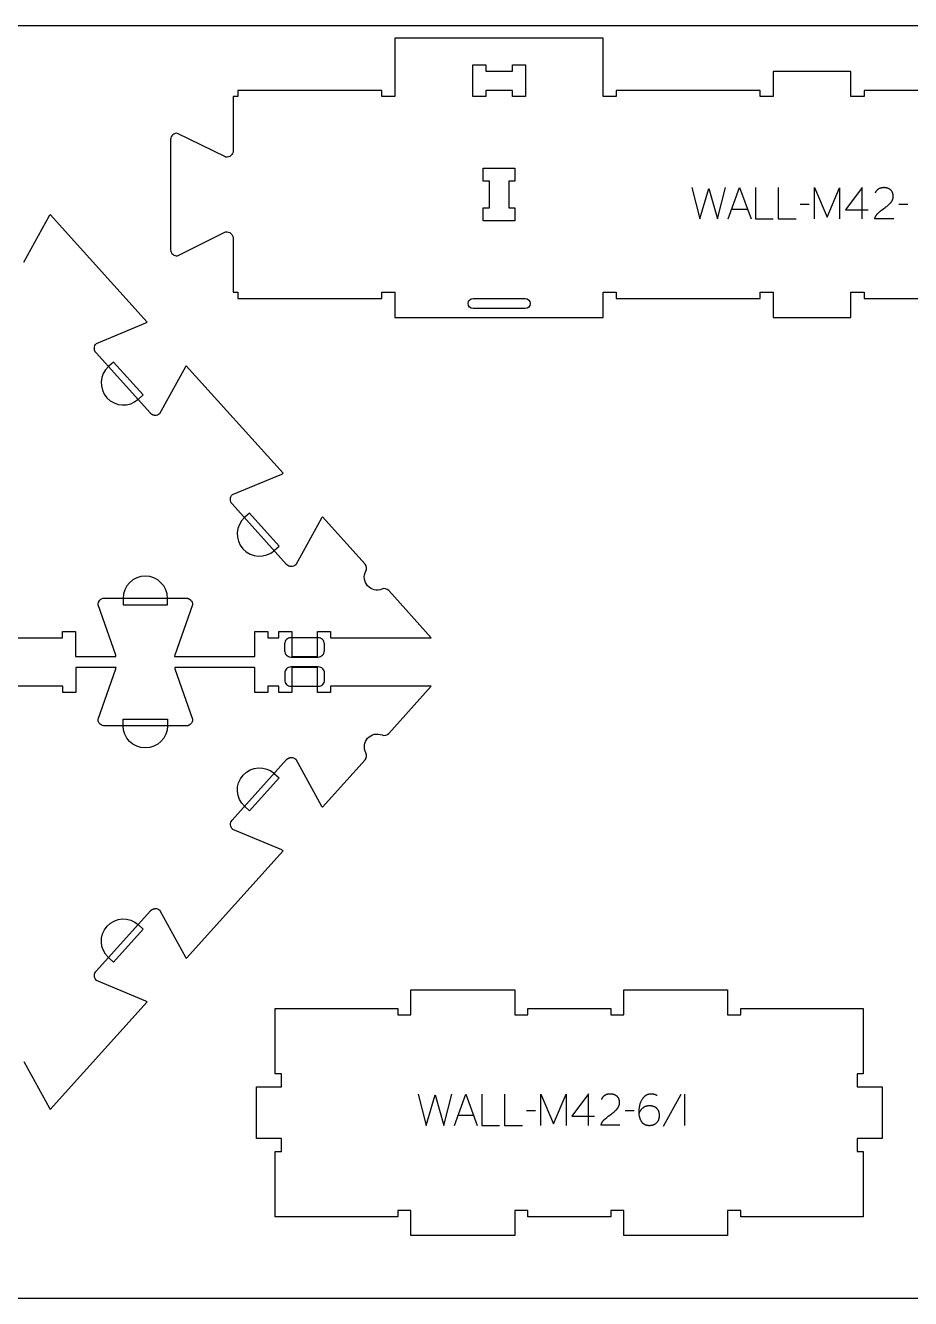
# Model space of a CAD drawing. Extents: x 0 to 4615, y 0 to 10771.
# Drawn here: x 912 to 1761, y 4349 to 5569 of the extents above; entities that cross this region are included whole.
import ezdxf

# ---------------------------------------------------------------- set-up
doc = ezdxf.new("R2010")
doc.units = 0
for name, color, linetype in [('0_SHEET_SPRUCEPLY_2440X122', 1, 'CONTINUOUS'), ('1_ANYTOOL_1MMDEEP_LABELS_S', 2, 'CONTINUOUS'), ('3_ANYTOOL_CUTTHROUGH_INSID', 4, 'CONTINUOUS'), ('4_ANYTOOL_CUTTHROUGH_OUTSI', 5, 'CONTINUOUS'), ('5_ANYTOOL_HALF_MILL_9MM_IN', 3, 'CONTINUOUS')]:
    doc.layers.add(name, color=color, linetype=linetype)

msp = doc.modelspace()

# ---------------------------------------------------------------- linework, layer by layer
at = {"layer": '0_SHEET_SPRUCEPLY_2440X122'}
msp.add_lwpolyline([(2737.9, 5569.4), (2737.9, 4349.4), (297.9, 4349.4), (297.9, 5569.4)], close=True, dxfattribs=at)
at = {"layer": '1_ANYTOOL_1MMDEEP_LABELS_S', "color": 2}
for points in [[(1551.1, 5414), (1558.8, 5384), (1567.3, 5413.1), (1575.7, 5384), (1583.2, 5414)], [(1585.8, 5384), (1596.7, 5414), (1607.8, 5384)], [(1612, 5414), (1612, 5384), (1629.1, 5384)], [(1633.9, 5414), (1633.9, 5384), (1651, 5384)], [(1668.7, 5384), (1668.7, 5414), (1680.7, 5385.6), (1692.7, 5413.8), (1692.7, 5384)], [(1714.3, 5384), (1714.3, 5414), (1698.3, 5392.6)], [(1744.5, 5384), (1726.2, 5384.1), (1726.4, 5384.5), (1726.4, 5384.7), (1726.5, 5385), (1726.6, 5385.2), (1726.7, 5385.4), (1726.8, 5385.6), (1726.9, 5385.8), (1727, 5386), (1727.1, 5386.2), (1727.2, 5386.4), (1727.3, 5386.6), (1727.4, 5386.8), (1727.5, 5387), (1727.7, 5387.2), (1727.8, 5387.4), (1727.9, 5387.6), (1728, 5387.8), (1728.2, 5388), (1728.3, 5388.2), (1728.5, 5388.4), (1728.6, 5388.5), (1728.8, 5388.7), (1728.9, 5388.9), (1729.1, 5389.1), (1729.2, 5389.2), (1729.4, 5389.4), (1729.6, 5389.6), (1729.7, 5389.7), (1729.9, 5389.9), (1730.3, 5390.2), (1731.7, 5391.4), (1733.2, 5392.6), (1734.7, 5393.8), (1736.3, 5394.9), (1737, 5395.5), (1737.8, 5396), (1738.5, 5396.6), (1739.2, 5397.2), (1739.8, 5397.8), (1740.5, 5398.4), (1741.1, 5399), (1741.7, 5399.6), (1741.8, 5399.8), (1742, 5399.9), (1742.1, 5400.1), (1742.2, 5400.2), (1742.4, 5400.4), (1742.5, 5400.6), (1742.6, 5400.8), (1742.7, 5400.9), (1742.8, 5401.1), (1742.9, 5401.3), (1743, 5401.5), (1743.1, 5401.6), (1743.2, 5401.8), (1743.3, 5402), (1743.4, 5402.2), (1743.5, 5402.4), (1743.5, 5402.6), (1743.6, 5402.8), (1743.7, 5403), (1743.7, 5403.2), (1743.8, 5403.4), (1743.8, 5403.6), (1743.9, 5403.8), (1743.9, 5404), (1743.9, 5404.2), (1744, 5404.4), (1744, 5404.6), (1744, 5404.8), (1744, 5405.1), (1744, 5405.3), (1744, 5405.5), (1744, 5405.7), (1744, 5406), (1744, 5406.2), (1744, 5406.5), (1744, 5406.7), (1744, 5406.9), (1744, 5407.2), (1743.9, 5407.4), (1743.9, 5407.6), (1743.8, 5407.9), (1743.8, 5408.1), (1743.7, 5408.3), (1743.7, 5408.5), (1743.6, 5408.7), (1743.6, 5408.9), (1743.5, 5409.1), (1743.4, 5409.3), (1743.3, 5409.5), (1743.2, 5409.7), (1743.2, 5409.8), (1743.1, 5410), (1743, 5410.2), (1742.9, 5410.4), (1742.7, 5410.5), (1742.6, 5410.7), (1742.5, 5410.9), (1742.4, 5411), (1742.2, 5411.2), (1742.1, 5411.3), (1742, 5411.5), (1741.8, 5411.6), (1741.7, 5411.7), (1741.5, 5411.9), (1741.4, 5412), (1741.2, 5412.1), (1741, 5412.2), (1740.9, 5412.4), (1740.7, 5412.5), (1740.5, 5412.6), (1740.3, 5412.7), (1740.2, 5412.8), (1740, 5412.9), (1739.8, 5413), (1739.6, 5413.1), (1739.4, 5413.1), (1739.2, 5413.2), (1739.1, 5413.3), (1738.9, 5413.4), (1738.7, 5413.4), (1738.5, 5413.5), (1738.3, 5413.6), (1738, 5413.6), (1737.8, 5413.7), (1737.6, 5413.7), (1737.4, 5413.8), (1737.2, 5413.8), (1737, 5413.8), (1736.8, 5413.9), (1736.5, 5413.9), (1736.3, 5413.9), (1736.1, 5413.9), (1735.8, 5413.9), (1735.6, 5414), (1735.1, 5414), (1734.8, 5414), (1734.4, 5413.9), (1734.1, 5413.9), (1733.7, 5413.9), (1733.4, 5413.8), (1733, 5413.8), (1732.7, 5413.7), (1732.4, 5413.6), (1732.1, 5413.6), (1731.9, 5413.5), (1731.8, 5413.5), (1731.6, 5413.4), (1731.5, 5413.4), (1731.3, 5413.3), (1731.2, 5413.2), (1731, 5413.2), (1730.9, 5413.1), (1730.7, 5413.1), (1730.6, 5413), (1730.5, 5412.9), (1730.3, 5412.8), (1730.2, 5412.8), (1730.1, 5412.7), (1729.9, 5412.6), (1729.8, 5412.5), (1729.7, 5412.4), (1729.5, 5412.4), (1729.4, 5412.3), (1729.3, 5412.2), (1729.2, 5412.1), (1729, 5412), (1728.9, 5411.9), (1728.8, 5411.8), (1728.7, 5411.7), (1728.6, 5411.6), (1728.5, 5411.4), (1728.4, 5411.3), (1728.2, 5411.2), (1728.1, 5411.1), (1728, 5411), (1727.9, 5410.9), (1727.7, 5410.6), (1727.5, 5410.3), (1727.3, 5410.1), (1727.2, 5409.8), (1727, 5409.5), (1726.8, 5409.2), (1726.6, 5408.9)], [(1589.3, 5393.5), (1604.2, 5393.5)], [(1663.6, 5397.9), (1654.8, 5397.8)], [(1698.3, 5392.6), (1720.1, 5392.6)], [(1758.2, 5397.9), (1749.4, 5397.8)], [(1288.8, 4545.4), (1296.5, 4515.4), (1305, 4544.5), (1313.5, 4515.4), (1321, 4545.4)], [(1323.5, 4515.4), (1334.4, 4545.4), (1345.5, 4515.4)], [(1349.8, 4545.4), (1349.8, 4515.4), (1366.9, 4515.4)], [(1371.6, 4545.4), (1371.6, 4515.4), (1388.7, 4515.4)], [(1406.5, 4515.4), (1406.5, 4545.4), (1418.5, 4517), (1430.5, 4545.3), (1430.5, 4515.4)], [(1452, 4515.4), (1452.1, 4545.5), (1436, 4524.1)], [(1482.2, 4515.5), (1463.9, 4515.5), (1464.1, 4516), (1464.2, 4516.2), (1464.2, 4516.4), (1464.3, 4516.6), (1464.4, 4516.8), (1464.5, 4517), (1464.6, 4517.3), (1464.7, 4517.5), (1464.8, 4517.7), (1464.9, 4517.9), (1465, 4518.1), (1465.1, 4518.3), (1465.3, 4518.5), (1465.4, 4518.7), (1465.5, 4518.9), (1465.6, 4519.1), (1465.8, 4519.3), (1465.9, 4519.4), (1466, 4519.6), (1466.2, 4519.8), (1466.3, 4520), (1466.5, 4520.2), (1466.6, 4520.3), (1466.8, 4520.5), (1466.9, 4520.7), (1467.1, 4520.8), (1467.3, 4521), (1467.4, 4521.2), (1467.6, 4521.3), (1468, 4521.6), (1469.5, 4522.9), (1471, 4524.1), (1472.5, 4525.2), (1474, 4526.3), (1474.7, 4526.9), (1475.5, 4527.5), (1476.2, 4528), (1476.9, 4528.6), (1477.5, 4529.2), (1478.2, 4529.8), (1478.8, 4530.4), (1479.4, 4531.1), (1479.5, 4531.2), (1479.7, 4531.4), (1479.8, 4531.5), (1480, 4531.7), (1480.1, 4531.9), (1480.2, 4532), (1480.3, 4532.2), (1480.4, 4532.4), (1480.5, 4532.5), (1480.6, 4532.7), (1480.7, 4532.9), (1480.8, 4533.1), (1480.9, 4533.3), (1481, 4533.4), (1481.1, 4533.6), (1481.2, 4533.8), (1481.2, 4534), (1481.3, 4534.2), (1481.4, 4534.4), (1481.4, 4534.6), (1481.5, 4534.8), (1481.5, 4535), (1481.6, 4535.2), (1481.6, 4535.4), (1481.6, 4535.6), (1481.7, 4535.9), (1481.7, 4536.1), (1481.7, 4536.3), (1481.7, 4536.5), (1481.8, 4536.7), (1481.8, 4537), (1481.8, 4537.2), (1481.8, 4537.4), (1481.8, 4537.7), (1481.7, 4537.9), (1481.7, 4538.2), (1481.7, 4538.4), (1481.7, 4538.6), (1481.6, 4538.9), (1481.6, 4539.1), (1481.6, 4539.3), (1481.5, 4539.5), (1481.5, 4539.7), (1481.4, 4539.9), (1481.3, 4540.1), (1481.3, 4540.3), (1481.2, 4540.5), (1481.1, 4540.7), (1481, 4540.9), (1481, 4541.1), (1480.9, 4541.3), (1480.8, 4541.5), (1480.7, 4541.6), (1480.6, 4541.8), (1480.5, 4542), (1480.3, 4542.1), (1480.2, 4542.3), (1480.1, 4542.5), (1480, 4542.6), (1479.8, 4542.8), (1479.7, 4542.9), (1479.5, 4543), (1479.4, 4543.2), (1479.2, 4543.3), (1479.1, 4543.4), (1478.9, 4543.6), (1478.7, 4543.7), (1478.6, 4543.8), (1478.4, 4543.9), (1478.2, 4544), (1478.1, 4544.1), (1477.9, 4544.2), (1477.7, 4544.3), (1477.5, 4544.4), (1477.3, 4544.5), (1477.1, 4544.6), (1477, 4544.7), (1476.8, 4544.7), (1476.6, 4544.8), (1476.4, 4544.9), (1476.2, 4544.9), (1476, 4545), (1475.8, 4545.1), (1475.6, 4545.1), (1475.3, 4545.2), (1475.1, 4545.2), (1474.9, 4545.2), (1474.7, 4545.3), (1474.5, 4545.3), (1474.2, 4545.3), (1474, 4545.4), (1473.8, 4545.4), (1473.6, 4545.4), (1473.3, 4545.4), (1472.8, 4545.4), (1472.5, 4545.4), (1472.1, 4545.4), (1471.8, 4545.4), (1471.4, 4545.3), (1471.1, 4545.3), (1470.7, 4545.2), (1470.4, 4545.2), (1470.1, 4545.1), (1469.8, 4545), (1469.6, 4545), (1469.5, 4544.9), (1469.3, 4544.9), (1469.2, 4544.8), (1469, 4544.8), (1468.9, 4544.7), (1468.7, 4544.6), (1468.6, 4544.6), (1468.5, 4544.5), (1468.3, 4544.4), (1468.2, 4544.4), (1468, 4544.3), (1467.9, 4544.2), (1467.8, 4544.1), (1467.6, 4544.1), (1467.5, 4544), (1467.4, 4543.9), (1467.3, 4543.8), (1467.1, 4543.7), (1467, 4543.6), (1466.9, 4543.5), (1466.8, 4543.4), (1466.6, 4543.3), (1466.5, 4543.2), (1466.4, 4543.1), (1466.3, 4543), (1466.2, 4542.9), (1466.1, 4542.8), (1466, 4542.7), (1465.9, 4542.5), (1465.8, 4542.4), (1465.6, 4542.3), (1465.4, 4542), (1465.2, 4541.8), (1465.1, 4541.5), (1464.9, 4541.2), (1464.7, 4540.9), (1464.5, 4540.6), (1464.4, 4540.3)], [(1517.8, 4544), (1517.5, 4544.1), (1517.1, 4544.3), (1516.8, 4544.4), (1516.4, 4544.6), (1516.1, 4544.7), (1515.8, 4544.8), (1515.4, 4544.9), (1515.1, 4545), (1514.7, 4545.1), (1514.4, 4545.2), (1514, 4545.3), (1513.7, 4545.3), (1513.3, 4545.4), (1512.9, 4545.4), (1512.6, 4545.4), (1512.2, 4545.4), (1511.9, 4545.4), (1511.6, 4545.4), (1511.3, 4545.4), (1511, 4545.3), (1510.7, 4545.3), (1510.4, 4545.3), (1510.1, 4545.2), (1509.8, 4545.2), (1509.5, 4545.1), (1509.3, 4545), (1509, 4544.9), (1508.7, 4544.8), (1508.4, 4544.7), (1508.2, 4544.6), (1507.9, 4544.5), (1507.7, 4544.4), (1507.4, 4544.2), (1507.2, 4544.1), (1506.9, 4544), (1506.7, 4543.8), (1506.4, 4543.6), (1506.2, 4543.5), (1506, 4543.3), (1505.8, 4543.1), (1505.5, 4542.9), (1505.3, 4542.7), (1505.1, 4542.5), (1504.9, 4542.2), (1504.7, 4542), (1504.5, 4541.8), (1504.3, 4541.5), (1504.1, 4541.3), (1503.8, 4540.8), (1503.4, 4540.2), (1503.1, 4539.7), (1502.8, 4539.2), (1502.5, 4538.6), (1502.2, 4538.1), (1502, 4537.6), (1501.8, 4537), (1501.5, 4536.5), (1501.4, 4535.9), (1501.2, 4535.3), (1501, 4534.8), (1500.9, 4534.2), (1500.8, 4533.6), (1500.7, 4533), (1500.6, 4532.5), (1500.4, 4530.7), (1500.3, 4530.4), (1500.3, 4530.1), (1500.3, 4529.8), (1500.3, 4529.4), (1500.2, 4528.7), (1500.2, 4527.8), (1500.2, 4527.2), (1500.3, 4526.6), (1500.3, 4526.1), (1500.4, 4525.5), (1500.5, 4524.9), (1500.6, 4524.4), (1500.6, 4524.1), (1500.7, 4523.8), (1500.8, 4523.5), (1500.8, 4523.3), (1500.9, 4523), (1501, 4522.7), (1501.1, 4522.5), (1501.2, 4522.2), (1501.3, 4521.9), (1501.4, 4521.7), (1501.5, 4521.4), (1501.6, 4521.2), (1501.7, 4520.9), (1501.8, 4520.7), (1501.9, 4520.4), (1502.1, 4520.2), (1502.2, 4519.9), (1502.3, 4519.7), (1502.5, 4519.4), (1502.6, 4519.2), (1502.8, 4519), (1502.9, 4518.7), (1503.1, 4518.5), (1503.3, 4518.3), (1503.3, 4518.2), (1503.4, 4518.1), (1503.5, 4518), (1503.6, 4517.9), (1503.7, 4517.8), (1503.8, 4517.7), (1503.9, 4517.6), (1504, 4517.5), (1504.1, 4517.5), (1504.2, 4517.4), (1504.3, 4517.3), (1504.4, 4517.2), (1504.5, 4517.1), (1504.6, 4517), (1504.7, 4517), (1504.8, 4516.9), (1505, 4516.8), (1505.1, 4516.7), (1505.2, 4516.7), (1505.3, 4516.6), (1505.5, 4516.5), (1505.8, 4516.4), (1506, 4516.2), (1506.3, 4516.1), (1506.5, 4516), (1506.8, 4515.9), (1507.1, 4515.9), (1507.4, 4515.8), (1507.7, 4515.7), (1508, 4515.6), (1508.3, 4515.6), (1508.6, 4515.5), (1508.9, 4515.5), (1509.2, 4515.5), (1509.5, 4515.4), (1509.8, 4515.4), (1510.2, 4515.4), (1510.5, 4515.4), (1510.8, 4515.4), (1511.1, 4515.4), (1511.3, 4515.4), (1511.6, 4515.5), (1511.8, 4515.5), (1512.1, 4515.5), (1512.3, 4515.5), (1512.6, 4515.6), (1512.8, 4515.6), (1513.1, 4515.7), (1513.3, 4515.7), (1513.5, 4515.8), (1513.8, 4515.8), (1514, 4515.9), (1514.2, 4516), (1514.4, 4516.1), (1514.7, 4516.1), (1514.9, 4516.2), (1515.1, 4516.3), (1515.3, 4516.4), (1515.5, 4516.5), (1515.7, 4516.6), (1515.9, 4516.8), (1516.1, 4516.9), (1516.3, 4517), (1516.4, 4517.1), (1516.6, 4517.3), (1516.8, 4517.4), (1517, 4517.6), (1517.2, 4517.7), (1517.3, 4517.9), (1517.5, 4518), (1517.6, 4518.2), (1517.8, 4518.4), (1517.9, 4518.5), (1518.1, 4518.7), (1518.2, 4518.9), (1518.4, 4519.1), (1518.5, 4519.2), (1518.6, 4519.4), (1518.7, 4519.6), (1518.9, 4519.8), (1519, 4520), (1519.1, 4520.2), (1519.2, 4520.4), (1519.3, 4520.6), (1519.3, 4520.8), (1519.4, 4521.1), (1519.5, 4521.3), (1519.6, 4521.5), (1519.6, 4521.7), (1519.7, 4521.9), (1519.8, 4522.2), (1519.8, 4522.4), (1519.9, 4522.6), (1519.9, 4522.9), (1520, 4523.1), (1520, 4523.4), (1520, 4523.6), (1520, 4523.9), (1520.1, 4524.1), (1520.1, 4524.4), (1520.1, 4524.7), (1520.1, 4524.9), (1520.1, 4525.2), (1520.1, 4525.5), (1520.1, 4525.7), (1520, 4526), (1520, 4526.2), (1520, 4526.5), (1519.9, 4526.7), (1519.9, 4527), (1519.9, 4527.2), (1519.8, 4527.5), (1519.8, 4527.7), (1519.7, 4527.9), (1519.6, 4528.2), (1519.6, 4528.4), (1519.5, 4528.6), (1519.4, 4528.8), (1519.3, 4529), (1519.2, 4529.2), (1519.1, 4529.4), (1519, 4529.6), (1518.9, 4529.8), (1518.8, 4530), (1518.7, 4530.2), (1518.6, 4530.4), (1518.5, 4530.6), (1518.3, 4530.7), (1518.2, 4530.9), (1518, 4531.1), (1517.9, 4531.2), (1517.7, 4531.4), (1517.6, 4531.5), (1517.4, 4531.7), (1517.3, 4531.8), (1517.1, 4532), (1516.9, 4532.1), (1516.7, 4532.3), (1516.5, 4532.4), (1516.4, 4532.5), (1516.2, 4532.6), (1516, 4532.7), (1515.8, 4532.9), (1515.6, 4533), (1515.4, 4533.1), (1515.2, 4533.2), (1515, 4533.2), (1514.8, 4533.3), (1514.6, 4533.4), (1514.4, 4533.5), (1514.1, 4533.6), (1513.9, 4533.6), (1513.7, 4533.7), (1513.5, 4533.8), (1513.2, 4533.8), (1513, 4533.9), (1512.8, 4533.9), (1512.5, 4533.9), (1512.3, 4534), (1512, 4534), (1511.8, 4534), (1511.5, 4534.1), (1511.3, 4534.1), (1511, 4534.1), (1510.7, 4534.1), (1510.5, 4534.1), (1510, 4534.1), (1509.5, 4534.1), (1509.3, 4534), (1509.1, 4534), (1508.9, 4534), (1508.7, 4534), (1508.4, 4533.9), (1508.2, 4533.9), (1508, 4533.9), (1507.8, 4533.8), (1507.6, 4533.8), (1507.4, 4533.7), (1507.2, 4533.7), (1507, 4533.6), (1506.8, 4533.6), (1506.6, 4533.5), (1506.5, 4533.4), (1506.3, 4533.3), (1506.1, 4533.3), (1505.9, 4533.2), (1505.7, 4533.1), (1505.6, 4533), (1505.4, 4532.9), (1505.2, 4532.8), (1505.1, 4532.7), (1504.9, 4532.6), (1504.7, 4532.5), (1504.6, 4532.4), (1504.4, 4532.3), (1504.3, 4532.2), (1504.1, 4532), (1504, 4531.9), (1503.8, 4531.8), (1503.7, 4531.7), (1503.4, 4531.4), (1503.1, 4531.1), (1502.9, 4530.8), (1502.6, 4530.5), (1502.3, 4530.2), (1502.1, 4529.8), (1501.8, 4529.5), (1501.6, 4529.1), (1501.4, 4528.7), (1501.1, 4528.3), (1500.9, 4527.9), (1500.7, 4527.5), (1500.5, 4527), (1500.3, 4526.6)], [(1540.6, 4544.9), (1523.5, 4514.2)], [(1544.2, 4545.4), (1544.2, 4515.4)], [(1401.3, 4529.3), (1392.5, 4529.2)], [(1495.9, 4529.3), (1487.2, 4529.2)], [(1327, 4525), (1341.9, 4525)], [(1436, 4524.1), (1457.8, 4524.1)]]:
    msp.add_lwpolyline(points, dxfattribs=at)
at = {"layer": '3_ANYTOOL_CUTTHROUGH_INSID', "color": 4}
for points in [[(1353.6, 5525.7), (1379.1, 5525.7), (1379.1, 5531.7), (1391.6, 5531.7), (1391.6, 5501.2), (1379.1, 5501.2), (1379.1, 5507.2), (1353.6, 5507.2), (1353.6, 5501.2), (1341.1, 5501.2), (1341.1, 5531.7), (1353.6, 5531.7)], [(1375.6, 5420.2), (1375.6, 5394.7), (1381.6, 5394.7), (1381.6, 5382.2), (1351.1, 5382.2), (1351.1, 5394.7), (1357.1, 5394.7), (1357.1, 5420.2), (1351.1, 5420.2), (1351.1, 5432.7), (1381.6, 5432.7), (1381.6, 5420.2)]]:
    msp.add_lwpolyline(points, close=True, dxfattribs=at)
msp.add_lwpolyline([(1391.4, 5298.2), (1341.4, 5298.2, -1), (1341.4, 5307.7), (1391.4, 5307.7, -1)], format="xyb", close=True, dxfattribs=at)
at = {"layer": '4_ANYTOOL_CUTTHROUGH_OUTSI', "color": 5}
for points in [[(1854.1, 5507.2), (1716.1, 5507.2), (1716.1, 5501.2), (1703.6, 5501.2), (1703.6, 5525.2), (1629.1, 5525.2), (1629.1, 5501.2), (1616.6, 5501.2), (1616.6, 5507.2), (1478.6, 5507.2), (1478.6, 5501.2), (1466.1, 5501.2), (1466.1, 5501.4), (1466.1, 5557.2), (1266.6, 5557.2), (1266.6, 5501.4), (1266.6, 5501.2), (1254.1, 5501.2), (1254.1, 5507.2), (1116.1, 5507.2), (1116.1, 5501.2), (1111.6, 5501.2), (1111.6, 5449.5), (1111.6, 5449.5, -0.220464), (1109.4, 5444.7, -0.220464), (1104.3, 5443.3), (1104.3, 5443.3), (1104.3, 5443.4), (1058.3, 5466), (1058.3, 5466, 0.461531), (1051.6, 5460.3), (1051.6, 5354.5, 0.220464), (1053.6, 5350.1, 0.218803), (1058.3, 5348.8), (1104.3, 5371.5), (1104.3, 5371.5), (1104.3, 5371.5), (1104.3, 5371.5, -0.220464), (1109.4, 5370.1, -0.220464), (1111.6, 5365.3), (1111.6, 5313.7), (1116.1, 5313.7), (1116.1, 5307.7), (1254.1, 5307.7), (1254.1, 5313.7), (1254.4, 5313.7), (1266.4, 5313.7), (1266.6, 5313.7), (1266.6, 5289.7), (1466.1, 5289.7), (1466.1, 5313.7), (1478.6, 5313.7), (1478.6, 5307.7), (1616.6, 5307.7), (1616.6, 5313.7), (1629.1, 5313.7), (1629.1, 5289.7), (1703.6, 5289.7), (1703.6, 5313.7), (1716.1, 5313.7), (1716.1, 5307.7), (1854.1, 5307.7)], [(897.6, 4982.7), (948.1, 4982.7), (948.1, 4988.7), (960.6, 4988.7), (960.6, 4964.7), (999.2, 4964.7), (999.2, 4964.7, 0.061485), (999, 4966.1), (982.1, 5014.3), (982.1, 5014.4), (982.1, 5014.4), (982.1, 5014.4, -0.414214), (988.3, 5020.7), (1066.3, 5020.7), (1066.5, 5020.7), (1066.6, 5020.7), (1066.8, 5020.7), (1066.9, 5020.6), (1067.1, 5020.6), (1067.2, 5020.6), (1067.4, 5020.6), (1067.5, 5020.6), (1067.7, 5020.5), (1067.8, 5020.5), (1068, 5020.5), (1068.1, 5020.4), (1068.3, 5020.4), (1068.4, 5020.3), (1068.6, 5020.3), (1068.7, 5020.2), (1068.8, 5020.1), (1069, 5020.1), (1069.1, 5020), (1069.3, 5019.9), (1069.4, 5019.9), (1069.5, 5019.8), (1069.7, 5019.7), (1069.8, 5019.6), (1069.9, 5019.5), (1070, 5019.4), (1070.2, 5019.3), (1070.3, 5019.2), (1070.4, 5019.2), (1070.5, 5019.1), (1070.6, 5018.9), (1070.7, 5018.8, -0.198912), (1072.6, 5014.4), (1072.6, 5014.4), (1072.5, 5014.3), (1055.6, 4966.1), (1055.6, 4966.1, 0.061485), (1055.4, 4964.7), (1132.2, 4964.7), (1132.2, 4988.7), (1132.4, 4988.7), (1144.4, 4988.7), (1144.7, 4988.7), (1144.7, 4982.7), (1155.2, 4982.7), (1155.2, 4988.7), (1155.4, 4988.7), (1167.4, 4988.7), (1167.7, 4988.7), (1167.7, 4964.7), (1192.2, 4964.7), (1192.2, 4988.7), (1204.7, 4988.7), (1204.7, 4982.7), (1301.3, 4982.7), (1260.6, 5027.9), (1260.6, 5027.9, 0.317837), (1254.1, 5029.3, -0.707107), (1238.7, 5046.5, 0.317837), (1237.9, 5053.1), (1197, 5098.5, 0.061485), (1196.1, 5097.4), (1171.6, 5052.6), (1171.5, 5052.5), (1171.5, 5052.5), (1171.5, 5052.5, -0.198912), (1167, 5050.9), (1166.8, 5050.9), (1166.7, 5050.9), (1166.5, 5050.9), (1166.4, 5051), (1166.2, 5051), (1166.1, 5051), (1165.9, 5051.1), (1165.8, 5051.1), (1165.6, 5051.1), (1165.5, 5051.2), (1165.3, 5051.2), (1165.2, 5051.3), (1165.1, 5051.3), (1164.9, 5051.4), (1164.8, 5051.4), (1164.6, 5051.5), (1164.5, 5051.6), (1164.3, 5051.6), (1164.2, 5051.7), (1164.1, 5051.8), (1163.9, 5051.9), (1163.8, 5052), (1163.7, 5052.1), (1163.6, 5052.1), (1163.4, 5052.2), (1163.3, 5052.3), (1163.2, 5052.4), (1163.1, 5052.5), (1163, 5052.6), (1162.9, 5052.7), (1162.8, 5052.9), (1162.7, 5053), (1110.5, 5110.9, -0.414214), (1110.9, 5119.8), (1111, 5119.8), (1111, 5119.8), (1158.2, 5139.5), (1158.2, 5139.5, 0.061485), (1159.4, 5140.3), (1066.6, 5243.4, 0.061485), (1065.7, 5242.3), (1041.1, 5197.4), (1041.1, 5197.4), (1041.1, 5197.3), (1041.1, 5197.3, -0.198912), (1036.6, 5195.7), (1036.4, 5195.8), (1036.3, 5195.8), (1036.1, 5195.8), (1036, 5195.8), (1035.8, 5195.8), (1035.7, 5195.9), (1035.5, 5195.9), (1035.4, 5195.9), (1035.2, 5196), (1035.1, 5196), (1034.9, 5196.1), (1034.8, 5196.1), (1034.6, 5196.2), (1034.5, 5196.2), (1034.4, 5196.3), (1034.2, 5196.3), (1034.1, 5196.4), (1033.9, 5196.5), (1033.8, 5196.6), (1033.7, 5196.6), (1033.5, 5196.7), (1033.4, 5196.8), (1033.3, 5196.9), (1033.2, 5197), (1033, 5197.1), (1032.9, 5197.2), (1032.8, 5197.3), (1032.7, 5197.4), (1032.6, 5197.5), (1032.5, 5197.6), (1032.4, 5197.7), (1032.3, 5197.8), (980.1, 5255.8), (980, 5255.9), (979.9, 5256), (979.8, 5256.1), (979.7, 5256.2), (979.6, 5256.4), (979.5, 5256.5), (979.4, 5256.6), (979.3, 5256.7), (979.3, 5256.9), (979.2, 5257), (979.1, 5257.2), (979.1, 5257.3), (979, 5257.4), (978.9, 5257.6), (978.9, 5257.7), (978.8, 5257.9), (978.8, 5258), (978.7, 5258.2), (978.7, 5258.3), (978.6, 5258.5), (978.6, 5258.6), (978.6, 5258.8), (978.5, 5258.9), (978.5, 5259.1), (978.5, 5259.2), (978.5, 5259.4), (978.5, 5259.5), (978.5, 5259.7), (978.5, 5259.8), (978.5, 5260), (978.5, 5260.1), (978.5, 5260.3, -0.198912), (980.5, 5264.6), (980.6, 5264.6), (980.6, 5264.6), (1027.8, 5284.4), (1027.8, 5284.4, 0.061485), (1029, 5285.1), (936.2, 5388.2, 0.061485), (935.3, 5387.1), (910.7, 5342.2)], [(910.8, 4576.6), (935.4, 4531.7), (935.4, 4531.7, 0.061485), (936.3, 4530.6), (1029.1, 4633.7, 0.061485), (1027.9, 4634.5), (980.7, 4654.2), (980.6, 4654.2), (980.6, 4654.3), (980.6, 4654.3, -0.198912), (978.6, 4658.6), (978.6, 4658.7), (978.5, 4658.9), (978.5, 4659), (978.6, 4659.2), (978.6, 4659.3), (978.6, 4659.5), (978.6, 4659.6), (978.6, 4659.8), (978.6, 4659.9), (978.7, 4660.1), (978.7, 4660.2), (978.7, 4660.4), (978.8, 4660.5), (978.8, 4660.7), (978.9, 4660.8), (978.9, 4661), (979, 4661.1), (979, 4661.3), (979.1, 4661.4), (979.1, 4661.6), (979.2, 4661.7), (979.3, 4661.8), (979.4, 4662), (979.4, 4662.1), (979.5, 4662.2), (979.6, 4662.4), (979.7, 4662.5), (979.8, 4662.6), (979.9, 4662.7), (980, 4662.9), (980.1, 4663), (980.2, 4663.1), (1032.3, 4721), (1032.4, 4721.2), (1032.6, 4721.3), (1032.7, 4721.4), (1032.8, 4721.5), (1032.9, 4721.6), (1033, 4721.7), (1033.1, 4721.8), (1033.2, 4721.9), (1033.4, 4722), (1033.5, 4722), (1033.6, 4722.1), (1033.8, 4722.2), (1033.9, 4722.3), (1034, 4722.4), (1034.2, 4722.4), (1034.3, 4722.5), (1034.4, 4722.6), (1034.6, 4722.6), (1034.7, 4722.7), (1034.9, 4722.7), (1035, 4722.8), (1035.2, 4722.8), (1035.3, 4722.9), (1035.5, 4722.9), (1035.6, 4723), (1035.8, 4723), (1035.9, 4723), (1036.1, 4723), (1036.2, 4723.1), (1036.4, 4723.1), (1036.5, 4723.1), (1036.7, 4723.1, -0.198912), (1041.2, 4721.5), (1041.2, 4721.5), (1041.2, 4721.4), (1065.8, 4676.6), (1065.8, 4676.6, 0.061485), (1066.7, 4675.5), (1159.5, 4778.5, 0.061485), (1158.3, 4779.3), (1111.1, 4799), (1111.1, 4799.1), (1111, 4799.1), (1111, 4799.1, -0.414214), (1110.6, 4807.9), (1162.8, 4865.9), (1162.9, 4866), (1163, 4866.1), (1163.1, 4866.2), (1163.2, 4866.3), (1163.3, 4866.4), (1163.4, 4866.5), (1163.5, 4866.6), (1163.7, 4866.7), (1163.8, 4866.8), (1163.9, 4866.9), (1164, 4867), (1164.2, 4867), (1164.3, 4867.1), (1164.4, 4867.2), (1164.6, 4867.3), (1164.7, 4867.3), (1164.9, 4867.4), (1165, 4867.5), (1165.1, 4867.5), (1165.3, 4867.6), (1165.4, 4867.6), (1165.6, 4867.7), (1165.7, 4867.7), (1165.9, 4867.8), (1166, 4867.8), (1166.2, 4867.8), (1166.3, 4867.9), (1166.5, 4867.9), (1166.6, 4867.9), (1166.8, 4867.9), (1166.9, 4867.9), (1167.1, 4867.9, -0.198912), (1171.6, 4866.3), (1171.6, 4866.3), (1171.6, 4866.3), (1196.2, 4821.4), (1196.2, 4821.4, 0.061485), (1197.1, 4820.3), (1238, 4865.7, 0.317837), (1238.8, 4872.3, -0.707107), (1254.2, 4889.5, 0.317837), (1260.7, 4891), (1301.4, 4936.2), (1204.8, 4936.2), (1204.8, 4930.2), (1192.5, 4930.2), (1192.3, 4930.2), (1192.3, 4954.2), (1167.8, 4954.2), (1167.8, 4930.2), (1155.5, 4930.2), (1155.3, 4930.2), (1155.3, 4936.2), (1144.8, 4936.2), (1144.8, 4930.2), (1132.3, 4930.2), (1132.3, 4954.2), (1055.5, 4954.2), (1055.5, 4954.2, 0.061485), (1055.7, 4952.8), (1072.6, 4904.5), (1072.6, 4904.5), (1072.6, 4904.4), (1072.6, 4904.4, -0.198912), (1070.8, 4900), (1070.7, 4899.9), (1070.6, 4899.8), (1070.5, 4899.7), (1070.4, 4899.6), (1070.3, 4899.5), (1070.1, 4899.4), (1070, 4899.3), (1069.9, 4899.2), (1069.7, 4899.1), (1069.6, 4899.1), (1069.5, 4899), (1069.3, 4898.9), (1069.2, 4898.8), (1069.1, 4898.8), (1068.9, 4898.7), (1068.8, 4898.6), (1068.6, 4898.6), (1068.5, 4898.5), (1068.4, 4898.5), (1068.2, 4898.4), (1068.1, 4898.4), (1067.9, 4898.4), (1067.8, 4898.3), (1067.6, 4898.3), (1067.5, 4898.3), (1067.3, 4898.2), (1067.1, 4898.2), (1067, 4898.2), (1066.8, 4898.2), (1066.7, 4898.2), (1066.5, 4898.2), (1066.4, 4898.2), (988.4, 4898.2, -0.414214), (982.1, 4904.4), (982.1, 4904.5), (982.2, 4904.5), (999.1, 4952.8), (999.1, 4952.8, 0.061485), (999.3, 4954.2), (960.7, 4954.2), (960.7, 4930.4), (960.7, 4930.2), (960.4, 4930.2), (948.4, 4930.2), (948.2, 4930.2), (948.2, 4936.2), (897.7, 4936.2)]]:
    msp.add_lwpolyline(points, format="xyb", dxfattribs=at)
msp.add_lwpolyline([(1585.4, 4409.8), (1485.9, 4409.8), (1485.9, 4433.8), (1473.4, 4433.8), (1473.4, 4427.8), (1393.9, 4427.8), (1393.9, 4433.8), (1381.4, 4433.8), (1381.4, 4409.8), (1281.9, 4409.8), (1281.9, 4433.8), (1269.4, 4433.8), (1269.4, 4427.8), (1151.9, 4427.8), (1151.9, 4490.3), (1157.9, 4490.3), (1157.9, 4502.8), (1133.9, 4502.8), (1133.9, 4552.3), (1157.9, 4552.3), (1157.9, 4564.8), (1151.9, 4564.8), (1151.9, 4627.3), (1269.4, 4627.3), (1269.4, 4621.3), (1281.9, 4621.3), (1281.9, 4645.3), (1381.4, 4645.3), (1381.4, 4621.3), (1393.9, 4621.3), (1393.9, 4627.3), (1473.4, 4627.3), (1473.4, 4621.3), (1485.9, 4621.3), (1485.9, 4645.3), (1585.4, 4645.3), (1585.4, 4621.3), (1597.9, 4621.3), (1597.9, 4627.3), (1715.4, 4627.3), (1715.4, 4564.8), (1709.4, 4564.8), (1709.4, 4552.3), (1733.4, 4552.3), (1733.4, 4502.8), (1709.4, 4502.8), (1709.4, 4490.3), (1715.4, 4490.3), (1715.4, 4427.8), (1597.9, 4427.8), (1597.9, 4433.8), (1585.4, 4433.8)], close=True, dxfattribs=at)
at = {"layer": '5_ANYTOOL_HALF_MILL_9MM_IN'}
for points in [[(992.1, 5242.7, 1), (1020.6, 5211.2), (1020.8, 5211.3), (1025.2, 5215.3), (996.8, 5246.9), (992.3, 5242.9), (992.1, 5242.7)], [(1122.5, 5097.9, 1), (1151, 5066.3), (1151.2, 5066.5), (1155.6, 5070.5), (1127.2, 5102.1), (1122.7, 5098.1), (1122.5, 5097.9)], [(1048.6, 5020.4, 1), (1006.1, 5020.4), (1006.1, 5020.2), (1006.1, 5014.2), (1048.6, 5014.2), (1048.6, 5020.2), (1048.6, 5020.4)], [(1166.8, 4982.7, 0.414214), (1160.8, 4976.7), (1160.8, 4970.2, 0.414214), (1166.8, 4964.2), (1193, 4964.2, 0.414214), (1199, 4970.2), (1199, 4976.7, 0.414214), (1193, 4982.7)], [(1166.9, 4954.7, 0.414214), (1160.9, 4948.7), (1160.9, 4942.2, 0.414214), (1166.9, 4936.2), (1193.1, 4936.2, 0.414214), (1199.1, 4942.2), (1199.1, 4948.7, 0.414214), (1193.1, 4954.7)], [(1048.6, 4898.4, -1), (1006.1, 4898.4), (1006.1, 4898.7), (1006.1, 4904.7), (1048.6, 4904.7), (1048.6, 4898.7), (1048.6, 4898.4)], [(1122.6, 4820.9, -1), (1151.1, 4852.5), (1151.3, 4852.4), (1155.7, 4848.3), (1127.3, 4816.8), (1122.8, 4820.8), (1122.6, 4820.9)], [(992.2, 4676.1, -1), (1020.7, 4707.7), (1020.8, 4707.5), (1025.3, 4703.5), (996.9, 4671.9), (992.4, 4675.9), (992.2, 4676.1)]]:
    msp.add_lwpolyline(points, format="xyb", close=True, dxfattribs=at)

doc.saveas('drawing.dxf')
